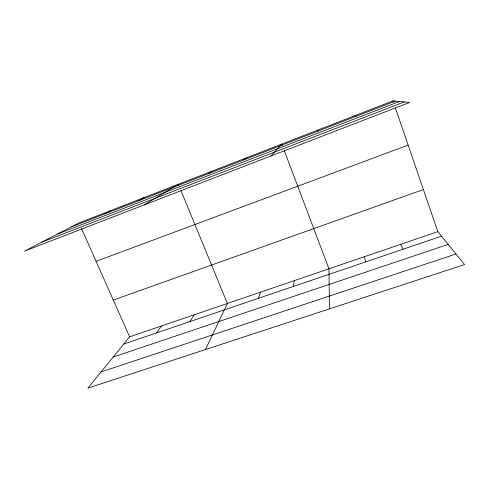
<?xml version="1.0" encoding="UTF-8"?>
<svg xmlns="http://www.w3.org/2000/svg" width="489" height="489" viewBox="0 0 489 489"><rect width="100%" height="100%" fill="white"/><g stroke="black" fill="none" stroke-linecap="round" stroke-linejoin="round"><path stroke-width="0.73" d="M293.302 286.475L294.323 280.631M317.667 131.217L317.954 130.037M258.418 298.321L260.478 292.184M205.472 349.549L227.385 303.48L180.967 190.643M190.032 321.536L194.06 314.855M156.529 332.911L161.48 325.974M437.832 231.645L129.634 336.842L87.91 388.113L464.55 264.561L437.832 231.645L395.418 108.02M271.01 155.954L281.798 144.09L282.342 145.52M243.889 159.866L246.499 157.806M208.338 173.668L212.03 171.205M144.224 204.897L178.351 184.292L178.931 185.704M138.742 200.692L144.463 197.464M104.683 213.913L111.364 210.325M392.967 100.887L79.029 222.892L24.45 251.132L409.641 102.439L392.967 100.887L393.456 102.317M71.431 226.823L395.24 101.101M57.629 233.962L399.403 101.486M41.754 242.177L404.262 101.938M96.101 261.328L408.138 145.099M113.301 300.063L423.388 189.543M123.79 344.024L441.5 236.163M113.203 357.031L448.205 244.421M101.076 371.933L455.986 254.005M355.002 115.642L355.961 116.351M400.68 244.329L403.089 249.201M81.467 228.381L129.634 336.842M284.231 150.52L328.956 268.809L329.476 308.871M364.397 256.713L365.613 261.927"/></g></svg>
